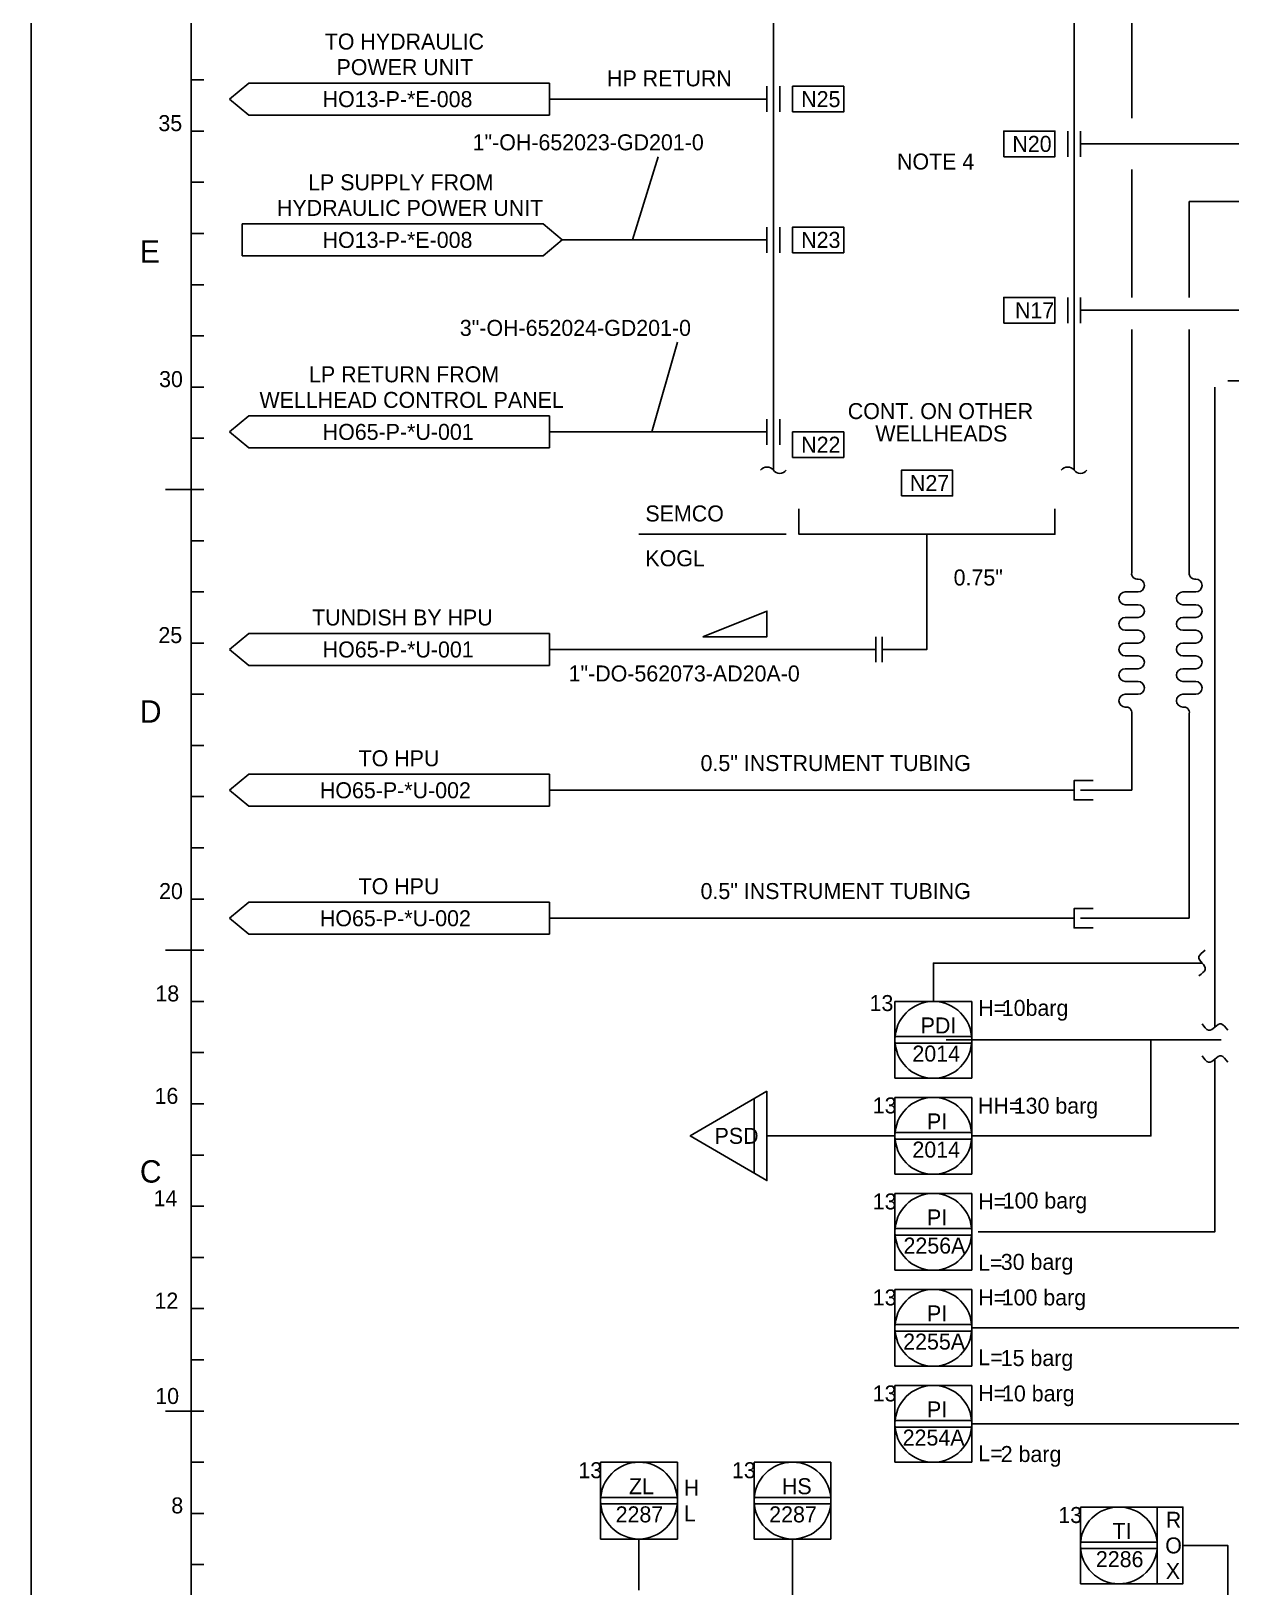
# Model space of a CAD drawing. Extents: x 0 to 840, y 0 to 594.
# Drawn here: x 0 to 187.5, y 126.5 to 369.6 of the extents above; entities that cross this region are included whole.
import ezdxf

# ---------------------------------------------------------------- set-up
doc = ezdxf.new("R2010")
doc.units = 0
for name, color, linetype in [('01-LIN-025-A', 7, 'Continuous'), ('08-LIN-050-A', 7, 'Continuous'), ('18-LIN-025-SP', 7, 'Continuous'), ('35-TXT-025', 7, 'Continuous'), ('39-TXT-100', 7, 'Continuous'), ('40-', 7, 'Continuous'), ('43-', 7, 'Continuous'), ('45-', 7, 'Continuous')]:
    doc.layers.add(name, color=color, linetype=linetype)

msp = doc.modelspace()

# ---------------------------------------------------------------- linework, layer by layer
at = {"layer": '01-LIN-025-A'}
for p, q in [((34, 361.5), (31, 359)), ((81, 361.5), (34, 361.5)), ((81, 356.5), (81, 361.5)), ((115, 361), (115, 357)), ((117, 361), (117, 357)), ((31, 359), (34, 356.5)), ((34, 356.5), (81, 356.5)), ((162, 354), (162, 350)), ((164, 354), (164, 350)), ((98, 350), (94, 337)), ((33, 339.5), (80, 339.5)), ((33, 334.5), (33, 339.5)), ((80, 339.5), (83, 337)), ((115, 335), (115, 339)), ((117, 335), (117, 339)), ((83, 337), (80, 334.5)), ((80, 334.5), (33, 334.5)), ((162, 328), (162, 324)), ((164, 328), (164, 324)), ((101, 321), (97, 307)), ((34, 309.5), (31, 307)), ((81, 309.5), (34, 309.5)), ((81, 304.5), (81, 309.5)), ((115, 305), (115, 309)), ((117, 305), (117, 309)), ((31, 307), (34, 304.5)), ((34, 304.5), (81, 304.5)), ((172, 285), (172, 286)), ((181, 285), (181, 286)), ((171, 282), (173, 282)), ((171, 280), (173, 280)), ((180, 282), (182, 282)), ((180, 280), (182, 280)), ((171, 278), (173, 278)), ((180, 278), (182, 278)), ((34, 275.5), (31, 273)), ((81, 275.5), (34, 275.5)), ((81, 270.5), (81, 275.5)), ((132, 271), (132, 275)), ((133, 271), (133, 275)), ((171, 276), (173, 276)), ((180, 276), (182, 276)), ((31, 273), (34, 270.5)), ((171, 274), (173, 274)), ((180, 274), (182, 274)), ((34, 270.5), (81, 270.5)), ((171, 272), (173, 272)), ((171, 270), (173, 270)), ((180, 272), (182, 272)), ((180, 270), (182, 270)), ((171, 268), (173, 268)), ((180, 268), (182, 268)), ((171, 266), (173, 266)), ((180, 266), (182, 266)), ((172, 263), (172, 262)), ((181, 263), (181, 262)), ((34, 253.5), (31, 251)), ((81, 253.5), (34, 253.5)), ((81, 248.5), (81, 253.5)), ((31, 251), (34, 248.5)), ((34, 248.5), (81, 248.5)), ((34, 233.5), (31, 231)), ((81, 233.5), (34, 233.5)), ((81, 228.5), (81, 233.5)), ((31, 231), (34, 228.5)), ((34, 228.5), (81, 228.5)), ((135, 206), (135, 218)), ((135, 218), (147, 218)), ((147, 218), (147, 206)), ((135, 212.5), (147, 212.5)), ((135, 211.5), (147, 211.5)), ((147, 206), (135, 206)), ((113, 191.2), (113, 202.8)), ((135, 191), (135, 203)), ((135, 203), (147, 203)), ((147, 203), (147, 191)), ((135, 197.5), (147, 197.5)), ((135, 196.5), (147, 196.5)), ((147, 191), (135, 191)), ((135, 176), (135, 188)), ((135, 188), (147, 188)), ((147, 188), (147, 176)), ((135, 182.5), (147, 182.5)), ((135, 181.5), (147, 181.5)), ((147, 176), (135, 176)), ((135, 161), (135, 173)), ((135, 173), (147, 173)), ((147, 173), (147, 161)), ((135, 167.5), (147, 167.5)), ((135, 166.5), (147, 166.5)), ((147, 161), (135, 161)), ((135, 146), (135, 158)), ((135, 158), (147, 158)), ((147, 158), (147, 146)), ((135, 152.5), (147, 152.5)), ((135, 151.5), (147, 151.5)), ((89, 134), (89, 146)), ((89, 146), (101, 146)), ((101, 146), (101, 134)), ((113, 134), (113, 146)), ((113, 146), (125, 146)), ((125, 146), (125, 134)), ((147, 146), (135, 146)), ((89, 140.5), (101, 140.5)), ((89, 139.5), (101, 139.5)), ((113, 140.5), (125, 140.5)), ((113, 139.5), (125, 139.5)), ((164, 127), (164, 139)), ((164, 139), (176, 139)), ((176, 139), (176, 127)), ((101, 134), (89, 134)), ((125, 134), (113, 134)), ((164, 133.5), (176, 133.5)), ((164, 132.5), (176, 132.5)), ((176, 127), (164, 127))]:
    msp.add_line(p, q, dxfattribs=at)
for points in [[(119, 357), (119, 361), (127, 361), (127, 357), (119, 357)], [(152, 350), (152, 354), (160, 354), (160, 350), (152, 350)], [(119, 335), (119, 339), (127, 339), (127, 335), (119, 335)], [(152, 324), (152, 328), (160, 328), (160, 324), (152, 324)], [(119, 303), (119, 307), (127, 307), (127, 303), (119, 303)], [(136, 297), (136, 301), (144, 301), (144, 297), (136, 297)], [(105, 275), (115, 275), (115, 279), (105, 275)], [(166, 252.5), (163, 252.5), (163, 249.5), (166, 249.5)], [(166, 232.5), (163, 232.5), (163, 229.5), (166, 229.5)], [(115, 204), (103, 197), (115, 190), (115, 204)], [(176, 139), (180, 139), (180, 127), (176, 127)]]:
    msp.add_lwpolyline(points, dxfattribs=at)
for centre in [(141, 212), (141, 197), (141, 182), (141, 167), (141, 152), (95, 140), (119, 140), (170, 133)]:
    msp.add_circle(centre, 6, dxfattribs=at)
for centre, radius, start, end in [((115, 300.25), 1.25, 36.8699, 143.1301), ((162, 300.25), 1.25, 36.8699, 143.1301), ((117, 301.75), 1.25, 216.8699, 323.1301), ((164, 301.75), 1.25, 216.8699, 323.1301), ((172.87, 284.87), 0.883, 171.8099, 278.1883), ((181.87, 284.87), 0.883, 171.8099, 278.1883), ((173, 283), 1, 270, 90), ((182, 283), 1, 270, 90), ((171, 281), 1, 90, 270), ((173, 279), 1, 270, 90), ((180, 281), 1, 90, 270), ((182, 279), 1, 270, 90), ((171, 277), 1, 90, 270), ((180, 277), 1, 90, 270), ((173, 275), 1, 270, 90), ((182, 275), 1, 270, 90), ((171, 273), 1, 90, 270), ((180, 273), 1, 90, 270), ((171, 269), 1, 90, 270), ((173, 271), 1, 270, 90), ((180, 269), 1, 90, 270), ((182, 271), 1, 270, 90), ((173, 267), 1, 270, 90), ((182, 267), 1, 270, 90), ((171, 265), 1, 90, 270), ((180, 265), 1, 90, 270), ((171.13, 263.13), 0.883, 351.8099, 98.1883), ((180.13, 263.13), 0.883, 351.8099, 98.1883)]:
    msp.add_arc(centre, radius, start, end, dxfattribs=at)
for points in [[(183.5, 226), (183.04, 225.67), (182.12, 225), (183, 224), (183.87, 223), (182.96, 222.33), (182.5, 222)], [(183, 214.5), (183.33, 214.04), (184, 213.12), (185, 214), (186, 214.87), (186.67, 213.96), (187, 213.5)], [(187, 208.5), (186.67, 208.96), (186, 209.88), (185, 209), (184, 208.13), (183.33, 209.04), (183, 209.5)]]:
    msp.add_open_spline(points, degree=3, dxfattribs=at)
at = {"layer": '08-LIN-050-A'}
for p, q in [((83, 337), (115, 337)), ((115, 307), (81, 307)), ((140, 291), (140, 289)), ((132, 273), (81, 273))]:
    msp.add_line(p, q, dxfattribs=at)
for points in [[(120, 295), (120, 291), (160, 291), (160, 295)], [(140, 289), (140, 273), (133, 273)]]:
    msp.add_lwpolyline(points, dxfattribs=at)
at = {"layer": '18-LIN-025-SP'}
for p, q in [((172, 356), (172, 428)), ((116, 423), (116, 301)), ((81, 359), (115, 359)), ((164, 352), (241, 352)), ((172, 328), (172, 348)), ((181, 328), (181, 343)), ((181, 343), (245, 343)), ((164, 326), (224, 326)), ((172, 286), (172, 323)), ((181, 286), (181, 323)), ((242, 315), (187, 315)), ((118, 291), (95, 291)), ((181, 231), (181, 263)), ((172, 251), (172, 262.5)), ((81, 251), (163, 251)), ((164, 251), (172, 251)), ((81, 231), (163, 231)), ((164, 231), (181, 231)), ((135, 197), (115, 197)), ((95, 134), (95, 126)), ((119, 134), (119, 113))]:
    msp.add_line(p, q, dxfattribs=at)
for points in [[(163, 301), (163, 423), (116, 423)], [(185, 314), (185, 214)], [(147, 167), (192, 167), (192, 275)], [(147, 167), (192, 167), (192, 275)], [(141, 218), (141, 224), (183, 224)], [(186, 212), (143, 212)], [(147, 197), (175, 197), (175, 212)], [(185, 209), (185, 182), (148, 182)], [(147, 152), (200, 152), (200, 154)], [(187, 114), (187, 133), (180, 133)]]:
    msp.add_lwpolyline(points, dxfattribs=at)
at = {"layer": '43-'}
msp.add_lwpolyline([(0, 594), (0, 0), (840, 0), (840, 594)], close=True, dxfattribs=at)
for points in [[(27, 362), (25, 362)], [(27, 354), (25, 354)], [(27, 346), (25, 346)], [(27, 338), (25, 338)], [(27, 330), (25, 330)], [(27, 322), (25, 322)], [(27, 314), (25, 314)], [(27, 306), (25, 306)], [(25, 298), (21, 298)], [(27, 298), (25, 298)], [(27, 290), (25, 290)], [(27, 282), (25, 282)], [(27, 274), (25, 274)], [(27, 266), (25, 266)], [(27, 258), (25, 258)], [(27, 250), (25, 250)], [(27, 242), (25, 242)], [(27, 234), (25, 234)], [(25, 226), (21, 226)], [(27, 226), (25, 226)], [(27, 218), (25, 218)], [(27, 210), (25, 210)], [(27, 202), (25, 202)], [(27, 194), (25, 194)], [(27, 186), (25, 186)], [(27, 178), (25, 178)], [(27, 170), (25, 170)], [(27, 162), (25, 162)], [(25, 154), (21, 154)], [(27, 154), (25, 154)], [(27, 146), (25, 146)], [(27, 138), (25, 138)], [(27, 130), (25, 130)]]:
    msp.add_lwpolyline(points, dxfattribs=at)
at = {"layer": '45-'}
msp.add_lwpolyline([(25, 585), (830, 585), (830, 10), (25, 10)], close=True, dxfattribs=at)

# ---------------------------------------------------------------- texts
at = {"layer": '35-TXT-025'}
for s, p in [('TO HYDRAULIC', (45.89, 366.75)), ('POWER UNIT', (47.73, 362.75)), ('HP RETURN', (90, 361)), ('HO13-P-*E-008', (45.56, 357.75)), ('N25', (120.35, 357.75)), ('1"-OH-652023-GD201-0', (69, 351)), ('N20', (153.35, 350.75)), ('NOTE 4', (135.32, 348)), ('LP SUPPLY FROM', (43.29, 344.75)), ('HYDRAULIC POWER UNIT', (38.43, 340.75)), ('HO13-P-*E-008', (45.56, 335.75)), ('N23', (120.35, 335.75)), ('N17', (153.76, 324.75)), ('3"-OH-652024-GD201-0', (67, 322)), ('LP RETURN FROM', (43.43, 314.75)), ('WELLHEAD CONTROL PANEL', (35.69, 310.75)), ('CONT. ON OTHER', (127.63, 309)), ('HO65-P-*U-001', (45.57, 305.75)), ('WELLHEADS', (131.94, 305.5)), ('N22', (120.35, 303.75)), ('N27', (137.34, 297.75)), ('SEMCO', (96, 293)), ('KOGL', (96, 286)), ('0.75"', (144.17, 283)), ('TUNDISH BY HPU', (43.91, 276.75)), ('HO65-P-*U-001', (45.57, 271.75)), ('1"-DO-562073-AD20A-0', (84, 268)), ('TO HPU', (51.18, 254.75)), ('0.5" INSTRUMENT TUBING', (104.62, 254)), ('HO65-P-*U-002', (45.13, 249.75)), ('TO HPU', (51.18, 234.75)), ('0.5" INSTRUMENT TUBING', (104.62, 234)), ('HO65-P-*U-002', (45.13, 229.75)), ('13', (131.03, 216.5)), ('H=', (148, 215.75)), ('10barg', (151.69, 215.74)), ('PDI', (139.02, 213)), ('2014', (137.73, 208.6)), ('13', (131.53, 200.5)), ('HH=', (147.98, 200.47)), ('130 barg', (153.56, 200.46)), ('PI', (140.01, 198)), ('PSD', (106.81, 195.75)), ('2014', (137.73, 193.6)), ('13', (131.53, 185.5)), ('H=', (148, 185.5)), ('100 barg', (151.84, 185.64)), ('PI', (140.01, 183)), ('2256A', (136.34, 178.6)), ('L=', (148, 175.93)), ('30 barg', (151.54, 176.05)), ('13', (131.53, 170.5)), ('H=', (148, 170.5)), ('100 barg', (151.68, 170.5)), ('PI', (140.01, 168)), ('2255A', (136.29, 163.6)), ('L=', (148.02, 161.16)), ('15 barg', (151.53, 161.03)), ('13', (131.53, 155.5)), ('H=', (148, 155.55)), ('10 barg', (151.73, 155.5)), ('PI', (140.01, 153)), ('2254A', (136.21, 148.6)), ('L=', (148.02, 146.16)), ('2 barg', (151.53, 146.03)), ('13', (85.53, 143.5)), ('13', (109.53, 143.5)), ('ZL', (93.43, 141)), ('HS', (117.34, 141)), ('H', (102, 140.75)), ('2287', (91.35, 136.6)), ('L', (102, 136.75)), ('2287', (115.35, 136.6)), ('13', (160.53, 136.5)), ('TI', (169.01, 134)), ('R', (177.33, 135.75)), ('O', (177.24, 131.75)), ('2286', (166.4, 129.6)), ('X', (177.33, 127.75))]:
    msp.add_text(s, height=2.5, dxfattribs=at).set_placement(p)
at = {"layer": '39-TXT-100'}
for s, p in [('35', (19.89, 354)), ('30', (20, 314)), ('25', (19.89, 274)), ('20', (20, 234)), ('18', (19.42, 218)), ('16', (19.29, 202)), ('14', (19.14, 186)), ('12', (19.28, 170)), ('10', (19.4, 155.1)), ('8', (21.91, 138))]:
    msp.add_text(s, height=2.5, dxfattribs=at).set_placement(p)
at = {"layer": '40-'}
for s, p in [('E', (17, 333.44)), ('D', (17, 261.56)), ('C', (17, 189.69))]:
    msp.add_text(s, height=3.5, dxfattribs=at).set_placement(p)

doc.saveas('drawing.dxf')
